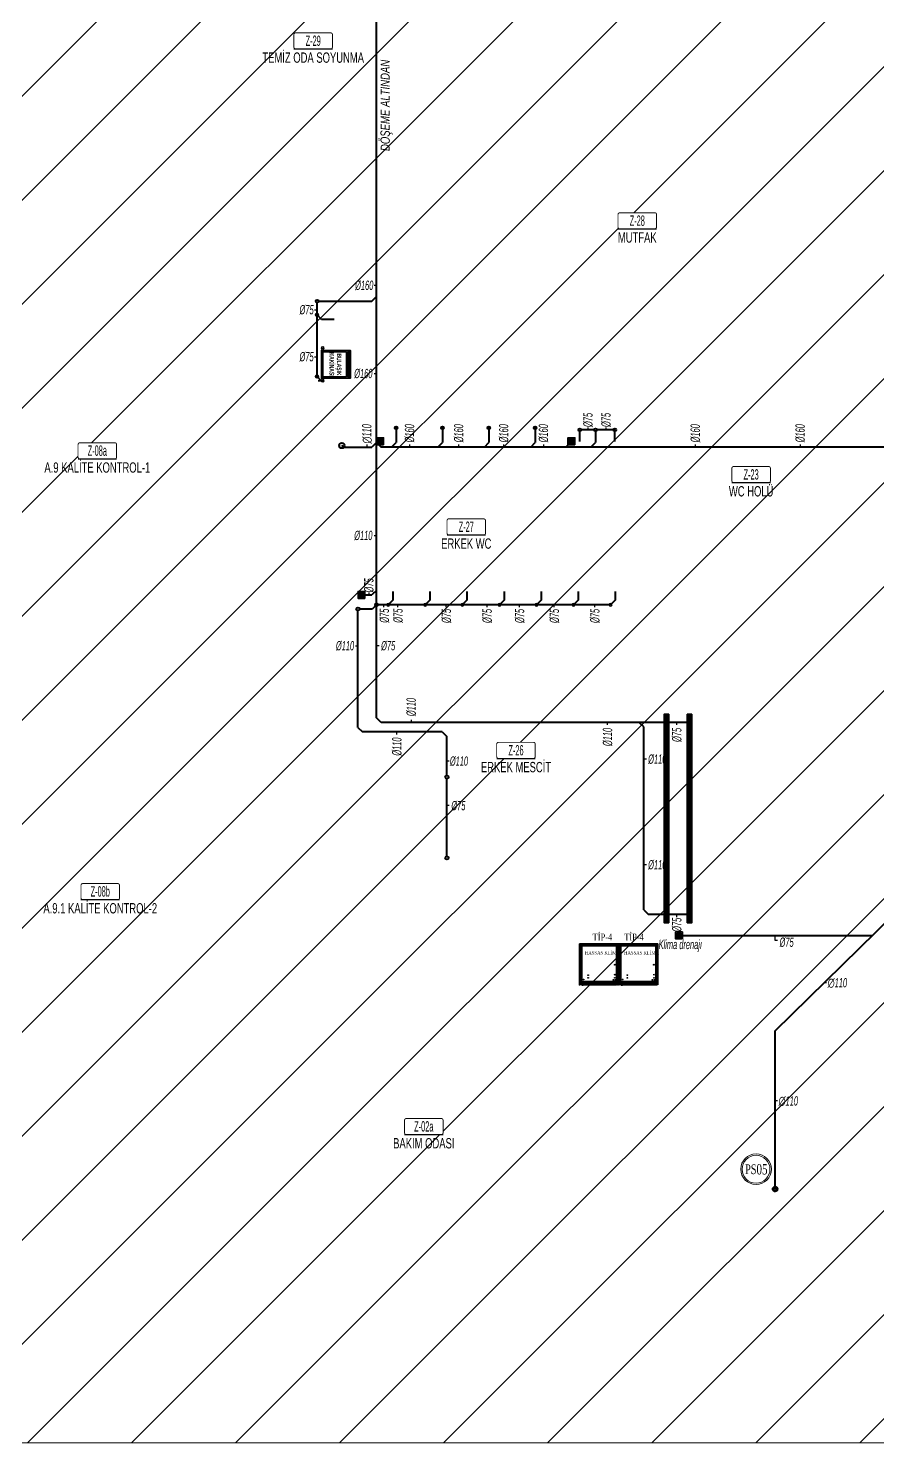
# Model space of a CAD drawing. Header units: centimetres. Extents: x 372964 to 529194, y 28783 to 59011.
# Drawn here: x 483143 to 484976, y 51640 to 54693 of the extents above; entities that cross this region are included whole.
import ezdxf
from ezdxf.enums import TextEntityAlignment as Align

# ---------------------------------------------------------------- set-up
doc = ezdxf.new("R2010")
doc.units = ezdxf.units.CM
doc.linetypes.add('CONTINOUS', pattern=[0])
doc.layers.get('0').update_dxf_attribs({"lineweight": 9})
for name, color, linetype in [('-M-MAHAL-DEBILER', 7, 'Continuous'), ('-M-MAHAL-ETIKET-NOT', 7, 'Continuous'), ('-M-MAHAL-ETIKET-NOTM', 7, 'Continuous'), ('-M-MAHAL-ETK-', 7, 'Continuous'), ('-M-MAHAL-HAVA-DEGISIM', 7, 'Continuous'), ('-M-MAHAL-NO', 7, 'Continuous'), ('-M-MAHAL-NOM', 7, 'Continuous'), ('0-KRCN--DELİK BORU', 4, 'CONTINOUS')]:
    doc.layers.add(name, color=color, linetype=linetype)
for name, color, linetype, lineweight in [('0-KRCN-HVL-SANTRAL', 11, 'Continuous', 30), ('0-KRCN-SHT-05CIHAZ', 171, 'Continuous', 40), ('0-KRCN-SHT-MAKİNABULAŞIKÇAMAŞIR', 171, 'Continuous', 35), ('0-KRCN-SHT-PİSSU-BORU', 220, 'PISSU_LINE50', 40), ('0-KRCN-SHT-SÜZGEÇBANYO', 171, 'Continuous', 35), ('0-KRCN-SHT-YAZI-KOLADI-PİSSU', 1, 'Continuous', 35), ('0-KRCN-SHT-YAZI-ÇAP-PİSSU', 41, 'Continuous', 30), ('0-MEKANİK İSTERLER', 6, 'Continuous', 25), ('0-MEKANİK NOTLAR', 4, 'Continuous', 25)]:
    doc.layers.add(name, color=color, linetype=linetype, lineweight=lineweight)
doc.styles.add('-M-ISSO-TEXT-TTF', font='ARIALN.TTF')
doc.styles.add('-M-MHLETK-NOT', font='romans.shx', dxfattribs={"width": 0.7})
doc.styles.add('-M-MHLETK-TEXT', font='ARIALN.TTF', dxfattribs={"width": 0.7})
doc.styles.add('CAP', font='ARIALNB.TTF')
doc.styles.add('MUF', font='isocpeur.ttf')
doc.styles.add('YAZI', font='times.ttf')
doc.styles.add('ÇAP-2', font='ARIALNBI.TTF')
doc.linetypes.add('PISSU_LINE50', pattern='A,50,-10,["C",MUF,S=10,R=0,X=1,Y=-5],0', length=60)

# ---------------------------------------------------------------- blocks, each defined once
blk = doc.blocks.new('M-MHLETK-YNG')
at = {"layer": '-M-MAHAL-ETIKET-NOTM', "color": 3, "style": '-M-ISSO-TEXT-TTF', "width": 0.8, "flags": 8}
blk.add_attdef('MAH-ADI2', text='', height=1.11, dxfattribs=at).set_placement((0, -2.55), align=Align.MIDDLE_CENTER)
at = {"layer": '-M-MAHAL-HAVA-DEGISIM', "style": '-M-MHLETK-NOT', "width": 0.5, "flags": 8}
blk.add_attdef('HAVADEG', text='', height=0.6, dxfattribs=at).set_placement((0, 3.61), align=Align.MIDDLE_CENTER)
blk.add_wipeout([(-2.08, 1.74), (2.08, 1.74), (2.08, 0), (-2.08, 0)]).dxf.layer = '-M-MAHAL-ETK-'
at = {"layer": '-M-MAHAL-ETK-', "color": 0}
for p, q in [((-2.08, 0), (2.08, 0)), ((-1.16, 0), (-1.16, 0))]:
    blk.add_line(p, q, dxfattribs=at)
blk.add_lwpolyline([(-1.88, 1.74, 0.1, 0.1, 0), (1.88, 1.74, 0.1, 0.1, -0.414214), (2.08, 1.54, 0.1, 0.1, 0), (2.08, 0.2, 0.1, 0.1, -0.414214), (1.88, 0, 0.1, 0.1, 0), (-1.88, 0, 0.1, 0.1, -0.414214), (-2.08, 0.2, 0.1, 0.1, 0), (-2.08, 1.54, 0.1, 0.1, -0.414214)], format="xyseb", close=True, dxfattribs=at)
at = {"layer": '-M-MAHAL-DEBILER', "color": 4, "style": '-M-MHLETK-NOT', "width": 0.5, "flags": 8}
blk.add_attdef('DEBIS', text='', height=0.4, dxfattribs=at).set_placement((-2.17, 2.15), align=Align.MIDDLE_CENTER)
at = {"layer": '-M-MAHAL-DEBILER', "color": 191, "style": '-M-MHLETK-NOT', "width": 0.5, "flags": 8}
blk.add_attdef('DEBIR', text='', height=0.4, dxfattribs=at).set_placement((-1.61, 2.15), align=Align.MIDDLE_CENTER)
at = {"layer": '-M-MAHAL-DEBILER', "color": 31, "style": '-M-MHLETK-NOT', "width": 0.5, "flags": 8}
blk.add_attdef('DEBIF', text='', height=0.4, dxfattribs=at).set_placement((1.59, 2.15), align=Align.MIDDLE_CENTER)
at = {"layer": '-M-MAHAL-DEBILER', "color": 1, "style": '-M-MHLETK-NOT', "width": 0.5, "flags": 8}
blk.add_attdef('DEBIE', text='', height=0.4, dxfattribs=at).set_placement((2.32, 2.15), align=Align.MIDDLE_CENTER)
at = {"layer": '-M-MAHAL-ETIKET-NOT', "color": 3}
for tag, height, style, width, flags, p in [('KIS', 0.04, '-M-MHLETK-NOT', 0.5, 9, (-2.59, 1.62)), ('ALAN', 0.04, '-M-MHLETK-NOT', 0.5, 9, (-2.58, 1.56)), ('RH', 0.04, '-M-MHLETK-NOT', 0.5, 9, (-2.39, 1.62)), ('YUKSEKLIK', 0.04, '-M-MHLETK-NOT', 0.5, 9, (-2.32, 1.56)), ('YAZ', 0.04, '-M-MHLETK-NOT', 0.5, 9, (-2.18, 1.62)), ('MAH-ADI', 1.11, '-M-ISSO-TEXT-TTF', 0.8, 8, (0, -0.93))]:
    blk.add_attdef(tag, text='', height=height, dxfattribs=dict(at, style=style, width=width, flags=flags)).set_placement(p, align=Align.MIDDLE_CENTER)
at = {"layer": '-M-MAHAL-ETIKET-NOT', "color": 3, "style": '-M-MHLETK-NOT', "width": 0.5, "flags": 9}
for tag, p, height in [('HL', (-2.62, 1.49), 0.0286), ('KLKTR', (-2.62, 1.42), 0.04), ('RDY-BOY1', (-2.61, 1.37), 0.0286), ('RDY-BOY2', (-2.61, 1.32), 0.0286), ('RDY-BOY3', (-2.61, 1.27), 0.0286), ('RDY-BOY4', (-2.61, 1.22), 0.0286), ('KON-BOY1', (-2.61, 1.14), 0.0286), ('KON-BOY2', (-2.61, 1.09), 0.0286), ('KON-BOY3', (-2.61, 1.04), 0.0286), ('FCU-TIP1', (-2.61, 0.96), 0.0286), ('FCU-TIP2', (-2.61, 0.91), 0.0286), ('FCU-TIP3', (-2.61, 0.86), 0.0286), ('VRV-TIP1', (-2.61, 0.76), 0.0286), ('VRV-TIP2', (-2.61, 0.71), 0.0286), ('HLA', (-2.52, 1.49), 0.0286), ('FCU-ADET1', (-2.52, 0.96), 0.0286), ('FCU-ADET2', (-2.52, 0.91), 0.0286), ('FCU-ADET3', (-2.52, 0.86), 0.0286), ('VRV-ADET1', (-2.52, 0.76), 0.0286), ('VRV-ADET2', (-2.52, 0.71), 0.0286), ('RDY-TIP1', (-2.5, 1.37), 0.0286), ('RDY-TIP2', (-2.5, 1.32), 0.0286), ('RDY-TIP3', (-2.5, 1.27), 0.0286), ('RDY-TIP4', (-2.5, 1.22), 0.0286), ('KON-TIP1', (-2.5, 1.14), 0.0286), ('KON-TIP2', (-2.5, 1.09), 0.0286), ('KON-TIP3', (-2.5, 1.04), 0.0286), ('FCU-KAP1', (-2.4, 0.96), 0.0286), ('FCU-KAP2', (-2.4, 0.91), 0.0286), ('FCU-KAP3', (-2.4, 0.86), 0.0286), ('VRV-KAP1', (-2.4, 0.76), 0.0286), ('VRV-KAP2', (-2.4, 0.71), 0.0286), ('RDY-ADET1', (-2.39, 1.37), 0.0286), ('RDY-ADET2', (-2.39, 1.32), 0.0286), ('RDY-ADET3', (-2.39, 1.27), 0.0286), ('RDY-ADET4', (-2.39, 1.22), 0.0286), ('KON-ADET1', (-2.39, 1.14), 0.0286), ('KON-ADET2', (-2.39, 1.09), 0.0286), ('KON-ADET3', (-2.39, 1.04), 0.0286), ('FCU-DUY1', (-2.27, 0.96), 0.0286), ('FCU-DUY2', (-2.27, 0.91), 0.0286), ('FCU-DUY3', (-2.27, 0.86), 0.0286), ('VRV-DUY1', (-2.27, 0.76), 0.0286), ('VRV-DUY2', (-2.27, 0.71), 0.0286), ('RDY-ISI1', (-2.27, 1.37), 0.0286), ('RDY-ISI2', (-2.27, 1.32), 0.0286), ('RDY-ISI3', (-2.27, 1.27), 0.0286), ('RDY-ISI4', (-2.27, 1.22), 0.0286), ('KON-ISI1', (-2.27, 1.14), 0.0286), ('KON-ISI2', (-2.27, 1.09), 0.0286), ('KON-ISI3', (-2.27, 1.04), 0.0286), ('SHG', (-2.23, 1.49), 0.0286), ('AHU', (-2.23, 1.44), 0.0286), ('FCU-SOG1', (-2.15, 0.96), 0.0286), ('FCU-SOG2', (-2.15, 0.91), 0.0286), ('FCU-SOG3', (-2.15, 0.86), 0.0286), ('VRV-SOG1', (-2.15, 0.76), 0.0286), ('VRV-SOG2', (-2.15, 0.71), 0.0286), ('LHG', (-2.13, 1.49), 0.0286), ('RDY-BNP1', (-2.1, 1.37), 0.0286), ('RDY-BNP2', (-2.1, 1.32), 0.0286), ('RDY-BNP3', (-2.1, 1.27), 0.0286), ('RDY-BNP4', (-2.1, 1.22), 0.0286), ('KON-BNP1', (-2.1, 1.14), 0.0286), ('KON-BNP2', (-2.1, 1.09), 0.0286), ('KON-BNP3', (-2.1, 1.04), 0.0286), ('HG', (-2.04, 1.49), 0.0286), ('FCU-ISI1', (-2.04, 0.96), 0.0286), ('FCU-ISI2', (-2.04, 0.91), 0.0286), ('FCU-ISI3', (-2.04, 0.86), 0.0286), ('VRV-ISI1', (-2.04, 0.76), 0.0286), ('VRV-ISI2', (-2.04, 0.71), 0.0286), ('HGA', (-1.96, 1.49), 0.0286), ('EF', (-1.96, 1.44), 0.0286), ('RDY-BNK1', (-1.96, 1.37), 0.0286), ('RDY-BNK2', (-1.96, 1.32), 0.0286), ('RDY-BNK3', (-1.96, 1.27), 0.0286), ('RDY-BNK4', (-1.96, 1.22), 0.0286), ('KON-BNK1', (-1.96, 1.14), 0.0286), ('KON-BNK2', (-1.96, 1.09), 0.0286), ('KON-BNK3', (-1.96, 1.04), 0.0286), ('FCU-DEBI1', (-1.95, 0.96), 0.0286), ('FCU-DEBI2', (-1.95, 0.91), 0.0286), ('FCU-DEBI3', (-1.95, 0.86), 0.0286), ('VRV-DEBI1', (-1.95, 0.76), 0.0286), ('VRV-DEBI2', (-1.95, 0.71), 0.0286), ('FCU-BNP1', (-1.83, 0.96), 0.0286), ('FCU-BNP2', (-1.83, 0.91), 0.0286), ('FCU-BNP3', (-1.83, 0.86), 0.0286), ('VRV-BNP1', (-1.83, 0.76), 0.0286), ('VRV-BNP2', (-1.83, 0.71), 0.0286), ('FCU-BNK1', (-1.61, 0.96), 0.0286), ('FCU-BNK2', (-1.61, 0.91), 0.0286), ('FCU-BNK3', (-1.61, 0.86), 0.0286), ('VRV-BNK1', (-1.61, 0.76), 0.0286), ('VRV-BNK2', (-1.61, 0.71), 0.0286)]:
    blk.add_attdef(tag, p, '', height=height, dxfattribs=at)
at = {"layer": '-M-MAHAL-HAVA-DEGISIM', "style": '-M-MHLETK-NOT', "width": 0.5, "flags": 8}
blk.add_attdef('HAVA', text='', height=0.6, dxfattribs=at).set_placement((0, 2.4), align=Align.MIDDLE_CENTER)
at = {"layer": '-M-MAHAL-NO', "color": 7, "style": '-M-MHLETK-TEXT', "width": 0.6, "flags": 8}
blk.add_attdef('MAH-NO', text='', height=1.11, dxfattribs=at).set_placement((0, 0.89), align=Align.MIDDLE_CENTER)
at = {"layer": '-M-MAHAL-NOM', "color": 7, "style": '-M-MHLETK-TEXT', "width": 0.6, "flags": 8}
blk.add_attdef('MAH-NOM', text='', height=1.11, dxfattribs=at).set_placement((0, 0.89), align=Align.MIDDLE_CENTER)
blk = doc.blocks.new('0-MEK-SHT-SÜZGEÇ BANYO-1')
at = {"layer": '0-KRCN-SHT-SÜZGEÇBANYO', "color": 120, "lineweight": 20}
for p, q in [((-5, -4.5), (5, -4.5)), ((-5, -6.5), (5, -6.5)), ((-5, -8.5), (5, -8.5)), ((-5, -10.5), (5, -10.5))]:
    blk.add_line(p, q, dxfattribs=at)
at = {"layer": '0-KRCN-SHT-SÜZGEÇBANYO'}
blk.add_lwpolyline([(-7.5, 0), (7.5, 0), (7.5, -15), (-7.5, -15)], close=True, dxfattribs=at)
at = {"layer": '0-KRCN-SHT-SÜZGEÇBANYO', "color": 120, "lineweight": 20}
blk.add_lwpolyline([(-5, -2.5), (5, -2.5), (5, -12.5), (-5, -12.5)], close=True, dxfattribs=at)
at = {"layer": '0-KRCN-SHT-SÜZGEÇBANYO'}
blk.add_circle((0, -7.5), 3.5, dxfattribs=at)
blk = doc.blocks.new('*U38')
at = {"layer": '0-KRCN-SHT-MAKİNABULAŞIKÇAMAŞIR', "color": 120}
for p, q in [((27, 50.6), (-27, 50.6)), ((35.3, -3.5), (35.3, -10.8))]:
    blk.add_line(p, q, dxfattribs=at)
blk.add_lwpolyline([(30, 55.3), (-30, 55.3), (-30, 58.8), (30, 58.8)], close=True, dxfattribs=at)
at = {"layer": '0-KRCN-SHT-MAKİNABULAŞIKÇAMAŞIR'}
blk.add_lwpolyline([(-30, 54.3), (30, 54.3), (30, -3.7), (-30, -3.7), (-30, 54.3)], close=True, dxfattribs=at)
at = {"layer": '0-KRCN-SHT-MAKİNABULAŞIKÇAMAŞIR', "color": 120}
blk.add_lwpolyline([(27, 50.6), (27, -0.7), (-27, -0.7), (-27, 50.6)], dxfattribs=at)
for centre in [(-35.3, -0.9), (35.3, -0.9)]:
    blk.add_circle(centre, 2.69, dxfattribs=at)
at = {"layer": '0-KRCN-SHT-MAKİNABULAŞIKÇAMAŞIR', "color": 120, "style": 'CAP', "width": 0.75}
for s, p in [('BULAŞIK', (0.4, 33.1)), ('MAKİNASI', (-0.1, 19.8))]:
    blk.add_text(s, height=10, dxfattribs=at).set_placement(p, align=Align.MIDDLE)
blk = doc.blocks.new('A$C354C280E')
at = {"layer": '0-KRCN-SHT-YAZI-KOLADI-PİSSU', "color": 6, "lineweight": 20}
for radius in [22, 20]:
    blk.add_circle((0, 0), radius, dxfattribs=at)
at = {"layer": '0-KRCN-SHT-YAZI-KOLADI-PİSSU', "color": 6, "style": 'YAZI', "width": 0.7}
blk.add_text('PS', height=14, rotation=360, dxfattribs=at).set_placement((0.6, 0), align=Align.MIDDLE_RIGHT)
blk.add_attdef('99', text='', height=14, rotation=360, dxfattribs=at).set_placement((0.6, 0), align=Align.MIDDLE_LEFT)
blk = doc.blocks.new('DİKİŞLİ ÇELİK BORU-DN50')
h = blk.add_hatch(color=256)
edge = h.paths.add_edge_path(flags=17)
edge.add_arc((0, 0), 26.5, 0, 360)
edge = h.paths.add_edge_path()
edge.add_arc((0, 0), 30.1, 0, 360)
at = {"color": 7}
for radius in [30.1, 26.5]:
    blk.add_circle((0, 0), radius, dxfattribs=at)
blk = doc.blocks.new('SUZGEC2')
at = {"layer": '0-KRCN-SHT-SÜZGEÇBANYO', "color": 120, "lineweight": 20}
for p, q in [((18759.4, -5191), (18749.4, -5191)), ((18759.4, -5193), (18749.4, -5193)), ((18759.4, -5195), (18749.4, -5195)), ((18759.4, -5197), (18749.4, -5197)), ((18759.4, -5199), (18749.4, -5199)), ((18759.4, -5201), (18749.4, -5201)), ((18759.4, -5203), (18749.4, -5203)), ((18759.4, -5205), (18749.4, -5205)), ((18759.4, -5207), (18749.4, -5207)), ((18759.4, -5209), (18749.4, -5209)), ((18759.4, -5211), (18749.4, -5211)), ((18759.4, -5213), (18749.4, -5213)), ((18759.4, -5215), (18749.4, -5215)), ((18759.4, -5217), (18749.4, -5217)), ((18759.4, -5219), (18749.4, -5219)), ((18759.4, -5221), (18749.4, -5221)), ((18759.4, -5223), (18749.4, -5223)), ((18759.4, -5225), (18749.4, -5225)), ((18759.4, -5227), (18749.4, -5227)), ((18759.4, -5229), (18749.4, -5229)), ((18759.4, -5231), (18749.4, -5231)), ((18759.4, -5233), (18749.4, -5233)), ((18759.4, -5235), (18749.4, -5235)), ((18759.4, -5237), (18749.4, -5237)), ((18759.4, -5239), (18749.4, -5239)), ((18759.4, -5241), (18749.4, -5241)), ((18759.4, -5243), (18749.4, -5243)), ((18759.4, -5245), (18749.4, -5245)), ((18759.4, -5247), (18749.4, -5247)), ((18759.4, -5249), (18749.4, -5249)), ((18759.4, -5251), (18749.4, -5251)), ((18759.4, -5253), (18749.4, -5253)), ((18759.4, -5255), (18749.4, -5255)), ((18759.4, -5257), (18749.4, -5257)), ((18759.4, -5259), (18749.4, -5259)), ((18759.4, -5261), (18749.4, -5261)), ((18759.4, -5263), (18749.4, -5263)), ((18759.4, -5265), (18749.4, -5265)), ((18759.4, -5267), (18749.4, -5267)), ((18759.4, -5269), (18749.4, -5269)), ((18759.4, -5271), (18749.4, -5271)), ((18759.4, -5273), (18749.4, -5273)), ((18759.4, -5275), (18749.4, -5275)), ((18759.4, -5277), (18749.4, -5277)), ((18759.4, -5279), (18749.4, -5279)), ((18759.4, -5281), (18749.4, -5281)), ((18759.4, -5283), (18749.4, -5283)), ((18759.4, -5285), (18749.4, -5285)), ((18759.4, -5287), (18749.4, -5287)), ((18759.4, -5289), (18749.4, -5289)), ((18759.4, -5291), (18749.4, -5291)), ((18759.4, -5293), (18749.4, -5293)), ((18759.4, -5295), (18749.4, -5295)), ((18759.4, -5297), (18749.4, -5297)), ((18759.4, -5299), (18749.4, -5299)), ((18759.4, -5301), (18749.4, -5301)), ((18759.4, -5303), (18749.4, -5303)), ((18759.4, -5305), (18749.4, -5305)), ((18759.4, -5307), (18749.4, -5307)), ((18759.4, -5309), (18749.4, -5309)), ((18759.4, -5311), (18749.4, -5311)), ((18759.4, -5313), (18749.4, -5313)), ((18759.4, -5315), (18749.4, -5315)), ((18759.4, -5317), (18749.4, -5317)), ((18759.4, -5319), (18749.4, -5319)), ((18759.4, -5321), (18749.4, -5321)), ((18759.4, -5323), (18749.4, -5323)), ((18759.4, -5325), (18749.4, -5325)), ((18759.4, -5327), (18749.4, -5327)), ((18759.4, -5329), (18749.4, -5329)), ((18759.4, -5331), (18749.4, -5331)), ((18759.4, -5333), (18749.4, -5333)), ((18759.4, -5335), (18749.4, -5335)), ((18759.4, -5337), (18749.4, -5337)), ((18759.4, -5339), (18749.4, -5339)), ((18759.4, -5341), (18749.4, -5341)), ((18759.4, -5343), (18749.4, -5343)), ((18759.4, -5345), (18749.4, -5345)), ((18759.4, -5347), (18749.4, -5347)), ((18759.4, -5349), (18749.4, -5349)), ((18759.4, -5351), (18749.4, -5351)), ((18759.4, -5353), (18749.4, -5353)), ((18759.4, -5355), (18749.4, -5355)), ((18759.4, -5357), (18749.4, -5357)), ((18759.4, -5359), (18749.4, -5359)), ((18759.4, -5361), (18749.4, -5361)), ((18759.4, -5363), (18749.4, -5363)), ((18759.4, -5365), (18749.4, -5365)), ((18759.4, -5367), (18749.4, -5367)), ((18759.4, -5369), (18749.4, -5369)), ((18759.4, -5371), (18749.4, -5371)), ((18759.4, -5373), (18749.4, -5373)), ((18759.4, -5375), (18749.4, -5375)), ((18759.4, -5377), (18749.4, -5377)), ((18759.4, -5379), (18749.4, -5379)), ((18759.4, -5381), (18749.4, -5381)), ((18759.4, -5383), (18749.4, -5383)), ((18759.4, -5385), (18749.4, -5385)), ((18759.4, -5387), (18749.4, -5387)), ((18759.4, -5389), (18749.4, -5389)), ((18759.4, -5391), (18749.4, -5391)), ((18759.4, -5393), (18749.4, -5393)), ((18759.4, -5395), (18749.4, -5395)), ((18759.4, -5397), (18749.4, -5397)), ((18759.4, -5399), (18749.4, -5399)), ((18759.4, -5401), (18749.4, -5401)), ((18759.4, -5403), (18749.4, -5403)), ((18759.4, -5405), (18749.4, -5405)), ((18759.4, -5407), (18749.4, -5407)), ((18759.4, -5409), (18749.4, -5409)), ((18759.4, -5411), (18749.4, -5411)), ((18759.4, -5413), (18749.4, -5413)), ((18759.4, -5415), (18749.4, -5415)), ((18759.4, -5417), (18749.4, -5417)), ((18759.4, -5419), (18749.4, -5419)), ((18759.4, -5421), (18749.4, -5421)), ((18759.4, -5423), (18749.4, -5423)), ((18759.4, -5425), (18749.4, -5425)), ((18759.4, -5427), (18749.4, -5427)), ((18759.4, -5429), (18749.4, -5429)), ((18759.4, -5431), (18749.4, -5431)), ((18759.4, -5433), (18749.4, -5433)), ((18759.4, -5435), (18749.4, -5435)), ((18759.4, -5437), (18749.4, -5437)), ((18759.4, -5439), (18749.4, -5439)), ((18759.4, -5441), (18749.4, -5441)), ((18759.4, -5443), (18749.4, -5443)), ((18759.4, -5445), (18749.4, -5445)), ((18759.4, -5447), (18749.4, -5447)), ((18759.4, -5449), (18749.4, -5449)), ((18759.4, -5451), (18749.4, -5451)), ((18759.4, -5453), (18749.4, -5453)), ((18759.4, -5455), (18749.4, -5455)), ((18759.4, -5457), (18749.4, -5457)), ((18759.4, -5459), (18749.4, -5459)), ((18759.4, -5461), (18749.4, -5461)), ((18759.4, -5463), (18749.4, -5463)), ((18759.4, -5465), (18749.4, -5465)), ((18759.4, -5467), (18749.4, -5467)), ((18759.4, -5469), (18749.4, -5469)), ((18759.4, -5471), (18749.4, -5471)), ((18759.4, -5473), (18749.4, -5473)), ((18759.4, -5475), (18749.4, -5475)), ((18759.4, -5477), (18749.4, -5477)), ((18759.4, -5479), (18749.4, -5479)), ((18759.4, -5481), (18749.4, -5481)), ((18759.4, -5483), (18749.4, -5483)), ((18759.4, -5485), (18749.4, -5485)), ((18759.4, -5487), (18749.4, -5487)), ((18759.4, -5489), (18749.4, -5489)), ((18759.4, -5491), (18749.4, -5491)), ((18759.4, -5493), (18749.4, -5493)), ((18759.4, -5495), (18749.4, -5495)), ((18759.4, -5497), (18749.4, -5497)), ((18759.4, -5499), (18749.4, -5499)), ((18759.4, -5501), (18749.4, -5501)), ((18759.4, -5503), (18749.4, -5503)), ((18759.4, -5505), (18749.4, -5505)), ((18759.4, -5507), (18749.4, -5507)), ((18759.4, -5509), (18749.4, -5509)), ((18759.4, -5511), (18749.4, -5511)), ((18759.4, -5513), (18749.4, -5513)), ((18759.4, -5515), (18749.4, -5515)), ((18759.4, -5517), (18749.4, -5517)), ((18759.4, -5519), (18749.4, -5519)), ((18759.4, -5521), (18749.4, -5521)), ((18759.4, -5523), (18749.4, -5523)), ((18759.4, -5525), (18749.4, -5525)), ((18759.4, -5527), (18749.4, -5527)), ((18759.4, -5529), (18749.4, -5529)), ((18759.4, -5531), (18749.4, -5531)), ((18759.4, -5533), (18749.4, -5533)), ((18759.4, -5535), (18749.4, -5535)), ((18759.4, -5537), (18749.4, -5537)), ((18759.4, -5539), (18749.4, -5539)), ((18759.4, -5541), (18749.4, -5541)), ((18759.4, -5543), (18749.4, -5543)), ((18759.4, -5545), (18749.4, -5545)), ((18759.4, -5547), (18749.4, -5547)), ((18759.4, -5549), (18749.4, -5549)), ((18759.4, -5551), (18749.4, -5551)), ((18759.4, -5553), (18749.4, -5553)), ((18759.4, -5555), (18749.4, -5555)), ((18759.4, -5557), (18749.4, -5557)), ((18759.4, -5559), (18749.4, -5559)), ((18759.4, -5561), (18749.4, -5561)), ((18759.4, -5563), (18749.4, -5563)), ((18759.4, -5565), (18749.4, -5565)), ((18759.4, -5567), (18749.4, -5567)), ((18759.4, -5569), (18749.4, -5569)), ((18759.4, -5571), (18749.4, -5571)), ((18759.4, -5573), (18749.4, -5573)), ((18759.4, -5575), (18749.4, -5575)), ((18759.4, -5577), (18749.4, -5577)), ((18759.4, -5579), (18749.4, -5579)), ((18759.4, -5581), (18749.4, -5581)), ((18759.4, -5583), (18749.4, -5583)), ((18759.4, -5585), (18749.4, -5585)), ((18759.4, -5587), (18749.4, -5587)), ((18759.4, -5589), (18749.4, -5589)), ((18759.4, -5591), (18749.4, -5591)), ((18759.4, -5593), (18749.4, -5593)), ((18759.4, -5595), (18749.4, -5595)), ((18759.4, -5597), (18749.4, -5597)), ((18759.4, -5599), (18749.4, -5599)), ((18759.4, -5601), (18749.4, -5601)), ((18759.4, -5603), (18749.4, -5603)), ((18759.4, -5605), (18749.4, -5605)), ((18759.4, -5607), (18749.4, -5607)), ((18759.4, -5609), (18749.4, -5609)), ((18759.4, -5611), (18749.4, -5611)), ((18759.4, -5613), (18749.4, -5613)), ((18759.4, -5615), (18749.4, -5615)), ((18759.4, -5617), (18749.4, -5617)), ((18759.4, -5619), (18749.4, -5619)), ((18759.4, -5621), (18749.4, -5621)), ((18759.4, -5623), (18749.4, -5623)), ((18759.4, -5625), (18749.4, -5625)), ((18759.4, -5627), (18749.4, -5627)), ((18759.4, -5629), (18749.4, -5629)), ((18759.4, -5631), (18749.4, -5631)), ((18759.4, -5633), (18749.4, -5633)), ((18759.4, -5635), (18749.4, -5635)), ((18759.4, -5637), (18749.4, -5637))]:
    blk.add_line(p, q, dxfattribs=at)
at = {"layer": '0-KRCN-SHT-SÜZGEÇBANYO'}
blk.add_lwpolyline([(18759.4, -5188.5), (18749.4, -5188.5), (18749.4, -5638.5), (18759.4, -5638.5)], close=True, dxfattribs=at)
at = {"layer": '0-KRCN-SHT-SÜZGEÇBANYO', "color": 120, "lineweight": 20}
for centre in [(18754.4, -5206), (18754.4, -5621)]:
    blk.add_circle(centre, 3.5, dxfattribs=at)
blk = doc.blocks.new('SE2')
at = {"layer": '0-KRCN-HVL-SANTRAL', "color": 7, "linetype": 'Continuous'}
for p, q in [((270.7, 172.9), (270.7, 258.3)), ((270.7, 258.3), (270.9, 258.3)), ((273, 258.5), (270.9, 258.5)), ((270.9, 258.5), (270.9, 258.4)), ((273, 258.4), (270.9, 258.4)), ((270.9, 258.3), (270.9, 258.3)), ((270.9, 258.3), (273, 258.3)), ((270.9, 172.9), (270.9, 258.3)), ((273, 258.3), (273, 254.7)), ((273, 254.7), (273, 254.7)), ((273, 254.7), (273, 254.7)), ((273, 254.7), (273.2, 254.7)), ((273, 176.2), (273, 254.7)), ((273.1, 254.8), (273.1, 258.3)), ((273.1, 254.8), (273.2, 254.8)), ((273.2, 258.3), (273.3, 258.3)), ((273.2, 254.8), (273.2, 258.3)), ((273.2, 256.8), (273.3, 256.8)), ((273.9, 256.3), (273.2, 256.3)), ((352.7, 255.9), (273.2, 255.9)), ((273.2, 254.7), (273.2, 254.8)), ((273.2, 254.7), (273.2, 176.2)), ((275.8, 253.3), (273.2, 253.3)), ((273.3, 256.8), (273.3, 258.3)), ((352.6, 258.3), (273.3, 258.3)), ((273.3, 258.3), (273.3, 256.8)), ((352.6, 256.8), (273.3, 256.8)), ((273.4, 258.5), (352.5, 258.5)), ((273.4, 256.6), (273.4, 256.6)), ((352.5, 256.6), (273.4, 256.6)), ((275.9, 253.3), (273.6, 253.3)), ((273.6, 253.3), (273.6, 177.3)), ((273.9, 256.5), (273.9, 256.6)), ((351.9, 256.5), (273.9, 256.5)), ((273.9, 256.2), (273.9, 256.5)), ((351.9, 256.2), (273.9, 256.2)), ((274.2, 256.6), (274.2, 256.5)), ((274.2, 256.5), (351.6, 256.5)), ((276.1, 254), (275.8, 254)), ((275.8, 254), (275.8, 253.3)), ((275.9, 177.3), (275.9, 253.3)), ((276.1, 253.7), (276.1, 254)), ((276.1, 253.7), (349.7, 253.7)), ((276.1, 253.3), (276.1, 253.7)), ((349.7, 253.3), (276.1, 253.3)), ((349.7, 254), (350, 254)), ((349.7, 253.7), (349.7, 254)), ((349.7, 253.3), (349.7, 253.7)), ((352.3, 253.3), (349.9, 253.3)), ((349.9, 253.3), (349.9, 177.3)), ((350, 254), (350, 253.3)), ((352.7, 253.3), (350, 253.3)), ((351.6, 256.5), (351.6, 256.6)), ((351.9, 256.6), (351.9, 256.5)), ((351.9, 256.2), (351.9, 256.5)), ((352.7, 256.3), (351.9, 256.3)), ((352.3, 177.3), (352.3, 253.3)), ((352.5, 256.6), (352.5, 256.6)), ((352.7, 258.3), (352.6, 258.3)), ((352.6, 258.3), (352.6, 256.8)), ((352.6, 256.8), (352.6, 258.3)), ((352.7, 256.8), (352.6, 256.8)), ((352.7, 254.8), (352.7, 258.3)), ((352.7, 254.7), (352.7, 254.8)), ((352.8, 254.8), (352.7, 254.8)), ((352.9, 254.7), (352.7, 254.7)), ((352.7, 254.7), (352.7, 176.2)), ((354.9, 258.3), (352.8, 258.3)), ((352.8, 258.3), (352.8, 254.7)), ((352.8, 254.8), (352.8, 258.3)), ((352.9, 254.7), (352.8, 254.7)), ((352.9, 258.5), (354.9, 258.5)), ((352.9, 258.4), (354.9, 258.4)), ((352.9, 254.7), (352.9, 254.7)), ((352.9, 176.2), (352.9, 254.7)), ((354.9, 258.5), (354.9, 258.4)), ((354.9, 172.9), (354.9, 258.3)), ((354.9, 258.3), (354.9, 258.3)), ((355.1, 258.3), (354.9, 258.3)), ((355.1, 172.9), (355.1, 258.3)), ((270.7, 172.9), (270.9, 172.9)), ((270.9, 172.8), (270.9, 172.9)), ((270.9, 172.8), (272.7, 172.8)), ((270.9, 172.7), (270.9, 172.8)), ((272.8, 172.8), (270.9, 172.8)), ((270.9, 172.7), (272.7, 172.7)), ((272.8, 174.5), (272.8, 172.8)), ((273.2, 174.5), (272.8, 174.5)), ((272.8, 174.4), (273.8, 174.3)), ((273, 174.3), (272.8, 174.3)), ((273.7, 174.3), (272.8, 174.3)), ((272.8, 172.9), (272.8, 174.1)), ((272.9, 172.9), (272.9, 174.1)), ((273, 176.2), (273.2, 176.2)), ((273, 176.2), (273, 176.2)), ((273.2, 176.2), (273, 176.2)), ((273, 174.3), (273.6, 174.3)), ((273, 174.2), (273.6, 174.2)), ((273.2, 177.3), (275.8, 177.3)), ((273.2, 176.2), (273.2, 176.2)), ((273.2, 176.2), (273.2, 174.5)), ((273.2, 174.8), (274, 174.7)), ((273.2, 173.5), (273.2, 171.9)), ((273.3, 173.5), (273.3, 171.9)), ((273.3, 171.8), (275.3, 169.5)), ((274, 173.7), (273.4, 173.7)), ((274, 173.6), (273.4, 173.6)), ((274.2, 173.5), (273.4, 173.5)), ((273.4, 173.5), (273.4, 171.9)), ((273.4, 171.9), (275.4, 169.6)), ((273.4, 171.9), (275.4, 169.7)), ((273.5, 173.8), (273.5, 173.7)), ((352.3, 173.8), (273.5, 173.8)), ((273.6, 177.3), (275.9, 177.3)), ((273.7, 174.3), (273.6, 174.3)), ((273.6, 174.3), (273.6, 174.2)), ((273.8, 173.5), (274, 173.5)), ((274, 174.7), (273.9, 174.4)), ((274, 174.7), (274.2, 174.7)), ((274, 173.6), (274, 173.7)), ((274, 173.7), (274.2, 173.7)), ((274, 173.5), (274, 173.6)), ((274.1, 173.5), (274.1, 173.6)), ((274.2, 173.6), (274.1, 173.6)), ((274.2, 174.7), (352.7, 174.7)), ((274.2, 174.7), (275, 174.7)), ((274.2, 174.7), (274.2, 174.5)), ((351.7, 174.5), (274.2, 174.5)), ((274.2, 174.5), (274.2, 174.5)), ((274.2, 173.7), (351.7, 173.7)), ((274.2, 173.7), (274.2, 173.5)), ((274.2, 173.5), (274.2, 173.5)), ((274.2, 173.5), (274.2, 173.5)), ((274.2, 173.5), (274.2, 173.5)), ((351.7, 173.5), (274.2, 173.5)), ((275, 174.5), (275, 174.7)), ((275.4, 174.5), (275.5, 174.5)), ((275.4, 169.7), (275.5, 169.7)), ((275.5, 169.7), (275.5, 169.7)), ((275.5, 169.7), (350.4, 169.7)), ((275.5, 169.7), (275.5, 169.5)), ((275.5, 169.6), (275.5, 169.6)), ((275.5, 169.6), (275.5, 169.5)), ((275.5, 169.5), (275.5, 169.5)), ((350.4, 169.5), (275.5, 169.5)), ((275.8, 176.6), (275.8, 177.3)), ((276.1, 176.6), (275.8, 176.6)), ((275.8, 169.5), (275.8, 169.3)), ((278.6, 169.3), (275.8, 169.3)), ((275.8, 169.3), (278.6, 169.3)), ((275.8, 169.3), (276.1, 169)), ((276.1, 177.3), (349.7, 177.3)), ((276.1, 177.3), (276.1, 176.9)), ((276.1, 176.9), (276.1, 176.6)), ((349.7, 176.9), (276.1, 176.9)), ((278.3, 169), (276.1, 169)), ((276.2, 169), (278.3, 169)), ((278.3, 169), (278.6, 169.3)), ((278.6, 169.3), (278.6, 169.5)), ((315.3, 169.5), (315.3, 169)), ((315.9, 169), (315.3, 169)), ((315.9, 169), (315.9, 169.5)), ((333.4, 169), (315.9, 169)), ((333.4, 169.5), (333.4, 169)), ((334, 169), (333.4, 169)), ((334, 169), (334, 169.5)), ((349.7, 177.3), (349.7, 176.9)), ((349.7, 176.9), (349.7, 176.6)), ((349.7, 176.6), (350, 176.6)), ((349.9, 177.3), (352.3, 177.3)), ((350, 177.3), (352.7, 177.3)), ((350, 176.6), (350, 177.3)), ((350.4, 169.7), (350.4, 169.5)), ((350.4, 169.7), (350.4, 169.7)), ((350.4, 169.7), (350.5, 169.7)), ((350.4, 169.6), (350.4, 169.5)), ((350.4, 169.6), (350.4, 169.6)), ((350.4, 169.5), (350.4, 169.5)), ((350.5, 169.6), (352.5, 171.9)), ((350.5, 169.7), (352.5, 171.9)), ((350.5, 169.5), (352.6, 171.8)), ((351, 170.2), (351, 170.3)), ((351.7, 169.6), (351.1, 170.2)), ((351.2, 170.3), (351.4, 170.1)), ((352.4, 169.6), (351.4, 170.5)), ((351.4, 170.1), (351.6, 170.3)), ((351.7, 173.5), (351.7, 173.7)), ((351.7, 173.7), (351.8, 173.7)), ((351.7, 173.5), (351.7, 173.6)), ((351.7, 173.6), (351.7, 173.6)), ((352.5, 173.5), (351.7, 173.5)), ((351.7, 173.5), (351.7, 173.5)), ((351.7, 173.5), (351.7, 173.5)), ((351.7, 173.5), (351.7, 173.5)), ((352, 169.9), (351.7, 169.6)), ((351.7, 169.6), (352, 169.9)), ((351.7, 169.6), (351.7, 169.6)), ((352.4, 173.7), (351.8, 173.7)), ((351.8, 173.6), (351.8, 173.7)), ((352.4, 173.6), (351.8, 173.6)), ((351.8, 173.5), (351.8, 173.6)), ((351.8, 173.5), (352, 173.5)), ((352, 171.3), (351.9, 171.3)), ((352, 171.3), (352, 171.3)), ((352.1, 174.3), (352.2, 174.3)), ((352.2, 174.3), (352.2, 174.2)), ((352.2, 174.3), (352.8, 174.3)), ((352.2, 174.2), (352.8, 174.2)), ((352.3, 173.8), (352.3, 173.7)), ((352.4, 171.6), (352.6, 171.4)), ((352.5, 171.9), (352.5, 173.5)), ((352.5, 171.9), (352.5, 173.5)), ((352.6, 171.9), (352.6, 173.5)), ((352.6, 171.4), (353.5, 172.5)), ((352.7, 176.2), (352.7, 176.2)), ((352.9, 176.2), (352.7, 176.2)), ((352.7, 176.2), (352.7, 174.5)), ((352.7, 176.2), (352.9, 176.2)), ((352.7, 174.5), (352.7, 174.3)), ((352.7, 174.5), (353.1, 174.5)), ((352.9, 176.2), (352.9, 176.2)), ((352.9, 172.9), (352.9, 174.1)), ((353.4, 170.2), (352.9, 169.6)), ((353, 172.9), (353, 174.1)), ((353, 172.7), (353.1, 172.7)), ((353, 172), (353, 172.7)), ((353.1, 174.5), (353.1, 172.8)), ((353.1, 172.8), (354.9, 172.8)), ((354.9, 172.8), (353.1, 172.8)), ((354.9, 172.7), (353.1, 172.7)), ((353.1, 172.7), (353.1, 172.1)), ((353.4, 170.7), (353.6, 170.9)), ((354, 172.5), (354.6, 172)), ((354.6, 171.5), (354.1, 170.9)), ((354.2, 170.9), (354.1, 170.9)), ((354.2, 171), (354.2, 170.9)), ((354.5, 172.7), (354.5, 172)), ((354.5, 172.7), (354.5, 172)), ((354.5, 172.1), (354.5, 172.7)), ((354.5, 171.4), (354.5, 171.3)), ((354.5, 171.4), (354.5, 171.3)), ((354.5, 171.3), (354.5, 171.3)), ((354.5, 171.3), (354.5, 171.3)), ((354.5, 171.3), (354.5, 171.3)), ((354.9, 172.8), (354.9, 172.9)), ((355.1, 172.9), (354.9, 172.9)), ((354.9, 172.7), (354.9, 172.8))]:
    blk.add_line(p, q, dxfattribs=at)
blk.add_lwpolyline([(270.7, 258.5), (355.1, 258.5), (355.1, 169.5), (270.7, 169.5)], close=True, dxfattribs=at)
for centre, radius in [((274, 251.9), 0.35), ((351.8, 251.9), 0.35), ((274, 227.5), 0.35), ((346.6, 213.3), 0.9), ((351.8, 227.5), 0.35), ((274, 203.1), 0.35), ((289.2, 190.8), 0.9), ((289.2, 184.8), 0.9), ((346.8, 191.8), 0.9), ((346.8, 185), 0.9), ((351.8, 203.1), 0.35), ((274, 178.7), 0.35), ((279.2, 181.3), 0.9), ((343.6, 180.4), 0.9), ((348.3, 180.4), 0.9), ((351.8, 178.7), 0.35)]:
    blk.add_circle(centre, radius, dxfattribs=at)
for centre, radius, start, end in [((270.9, 258.3), 0.2, 90, 180), ((270.9, 258.3), 0.1, 90, 180), ((273, 258.3), 0.2, 0, 90), ((273, 258.3), 0.1, 0, 90), ((273.4, 258.3), 0.2, 90, 180), ((273.4, 256.8), 0.2, 180, 270), ((273.4, 258.3), 0.1, 157.5, 180), ((352.5, 258.3), 0.2, 0, 90), ((352.5, 256.8), 0.2, 270, 0), ((352.5, 258.3), 0.1, 0, 32.8923), ((352.9, 258.3), 0.2, 90, 180), ((352.9, 258.3), 0.1, 90, 180), ((354.9, 258.3), 0.2, 0, 90), ((354.9, 258.3), 0.1, 0, 90), ((270.9, 172.9), 0.2, 180, 270), ((270.9, 172.9), 0.1, 180, 270), ((272.7, 172.9), 0.2, 270, 0), ((272.7, 172.9), 0.1, 270, 0), ((273, 174.1), 0.2, 90, 180), ((273, 174.1), 0.1, 90, 180), ((273.4, 173.5), 0.2, 90, 180), ((273.4, 171.9), 0.2, 180, 222), ((273.4, 173.5), 0.1, 90, 180), ((273.4, 171.9), 0.1, 180, 222), ((274.2, 173.8), 0.65, 90, 180), ((273.8, 173.3), 0.2, 90, 112.3795), ((274, 173.6), 0.1, 0, 90), ((275, 174), 0.7, 50.2113, 90), ((275.5, 169.7), 0.2, 222, 270), ((275.5, 169.7), 0.1, 222, 270), ((275, 174), 0.7, 45.9033, 50.2113), ((275.9, 169.3), 0.05, 180, 225), ((276.2, 169), 0.05, 225, 270), ((278.3, 169), 0.05, 270, 315), ((278.6, 169.3), 0.05, 315, 0), ((350.4, 169.7), 0.1, 270, 318), ((350.4, 169.7), 0.2, 270, 318), ((351.7, 173.8), 0.65, 0, 90), ((351.8, 173.6), 0.1, 90, 180), ((352, 173.3), 0.2, 67.6205, 90), ((352.4, 173.5), 0.2, 0, 90), ((352.4, 173.5), 0.1, 0, 90), ((352.7, 169.9), 0.381, 228, 318), ((352.4, 171.9), 0.1, 318, 0), ((352.4, 171.9), 0.2, 318, 0), ((352.8, 174.1), 0.2, 0, 90), ((352.8, 174.1), 0.1, 0, 90), ((353.1, 172.9), 0.2, 180, 270), ((353.1, 172.9), 0.1, 180, 270), ((353.2, 170.4), 0.381, 318, 48), ((353.8, 172.2), 0.381, 48, 138), ((353.8, 171.2), 0.381, 228, 318), ((354.2, 171.3), 0.38, 270, 0), ((354.2, 171.3), 0.3, 275.5701, 0), ((354.2, 171.3), 0.38, 270, 0), ((354.3, 171.7), 0.381, 318, 48), ((354.9, 172.9), 0.1, 270, 0), ((354.9, 172.9), 0.2, 270, 0)]:
    blk.add_arc(centre, radius, start, end, dxfattribs=at)
for centre, major_axis, start_param, end_param in [((273.4, 256.8), (0, 0.2), 1.570796, 3.141593), ((352.5, 256.8), (0, -0.2), 0, 1.570796)]:
    blk.add_ellipse(centre, major_axis=major_axis, ratio=0.5, start_param=start_param, end_param=end_param, dxfattribs=at)
for points in [[(273.4, 258.5), (273.4, 258.5), (273.4, 258.5), (273.3, 258.4), (273.3, 258.4), (273.3, 258.4), (273.3, 258.4), (273.3, 258.3), (273.3, 258.3), (273.3, 258.3)], [(352.6, 258.3), (352.6, 258.3), (352.6, 258.3), (352.5, 258.4), (352.5, 258.4), (352.5, 258.4), (352.5, 258.4), (352.5, 258.5), (352.5, 258.5), (352.5, 258.5)]]:
    blk.add_open_spline(points, degree=3, knots=[0, 0, 0, 0, 0.25, 0.25, 0.5, 0.5, 0.75, 0.75, 1, 1, 1, 1], dxfattribs=at)
blk.add_point((270.7, 169.5), dxfattribs=at)

msp = doc.modelspace()

# ---------------------------------------------------------------- hatches: boundary and pattern name
h = msp.add_hatch()
h.set_pattern_fill('ANSI31', color=8, scale=50, style=0)
h.paths.add_polyline_path([(475400, 51640), (498580, 51640), (498580, 57840), (475400, 57840)])
at = {"layer": '0-KRCN-SHT-PİSSU-BORU'}
h = msp.add_hatch(dxfattribs=at)
h.set_pattern_fill('ANSI37', color=256, scale=0.2, angle=180)
h.set_pattern_definition([(45, (481377.28913, 60592.6992), (-0.449012806, 0.449012806), []), (135, (481377.28913, 60592.6992), (-0.449012806, -0.449012806), [])])
h.paths.add_polyline_path([(484757.534, 52187.563, 1), (484751.534, 52187.563, 1)])
h.paths.add_polyline_path([(484759.534, 52187.563, 1), (484749.534, 52187.563, 1)])

# ---------------------------------------------------------------- linework, layer by layer
at = {"color": 8}
msp.add_lwpolyline([(498580, 51640), (475400, 51640), (475400, 57840), (498580, 57840)], close=True, dxfattribs=at)
at = {"layer": '0-KRCN-SHT-PİSSU-BORU'}
for p, q in [((483894.839, 53451.63), (483894.839, 56578.929)), ((483884.839, 54104.464), (483894.839, 54114.464)), ((483766.203, 53941.517), (483766.203, 54101.513)), ((483769.746, 54104.464), (483884.839, 54104.464)), ((483776.203, 54065.063), (483766.203, 54075.063)), ((483803.116, 54065.063), (483776.203, 54065.063)), ((483775.067, 53932.653, 0), (483766.203, 53941.517, 0)), ((483778.634, 53932.653, 0), (483775.067, 53932.653, 0)), ((483894.839, 53809.217), (483902.246, 53801.81)), ((483937.242, 53830.903), (483937.242, 53799.322)), ((484037.242, 53830.902), (484037.242, 53799.321)), ((484137.242, 53830.906), (484137.242, 53799.326)), ((484237.242, 53830.9), (484237.242, 53799.319)), ((484333.612, 53801.045), (484333.612, 53823.496)), ((484363.943, 53826.511), (484336.627, 53826.511)), ((484366.958, 53823.511), (484366.958, 53799.319)), ((484408.746, 53826.511), (484369.973, 53826.511)), ((484408.746, 53801.051), (484408.746, 53823.496)), ((483822.999, 53789.319), (483819.746, 53792.572)), ((483822.999, 53789.319), (483884.839, 53789.319)), ((483894.839, 53799.319), (483884.839, 53789.319)), ((483894.839, 53799.319), (483904.839, 53789.319)), ((485153.246, 53789.319), (483904.839, 53789.319)), ((483927.242, 53789.322), (483937.242, 53799.322)), ((484027.242, 53789.321), (484037.242, 53799.321)), ((484127.242, 53789.326), (484137.242, 53799.326)), ((484227.242, 53789.319), (484237.242, 53799.319)), ((484302.755, 53789.319), (484312.771, 53799.335)), ((484356.958, 53789.319), (484366.958, 53799.319)), ((483862.246, 53470.063), (483884.839, 53470.063)), ((483894.839, 53480.063), (483884.839, 53470.063)), ((483929.746, 53477.748), (483929.746, 53459.02)), ((484009.746, 53477.748), (484009.746, 53459.02)), ((484089.746, 53477.748), (484089.746, 53459.02)), ((484169.746, 53477.748), (484169.746, 53459.02)), ((484249.746, 53477.748), (484249.746, 53459.02)), ((484329.746, 53477.748), (484329.746, 53459.02)), ((484409.746, 53477.748), (484409.746, 53459.02)), ((483854.386, 53184.324), (483854.386, 53436.344)), ((483857.886, 53439.844), (483885.663, 53439.844)), ((483894.839, 53449.02), (483885.663, 53439.844)), ((483894.839, 53205.063), (483894.839, 53446.331)), ((484399.746, 53449.02), (483897.839, 53449.02)), ((483929.746, 53459.02), (483919.746, 53449.02)), ((484009.746, 53459.02), (483999.746, 53449.02)), ((484089.746, 53459.02), (484079.746, 53449.02)), ((484169.746, 53459.02), (484159.746, 53449.02)), ((484249.746, 53459.02), (484239.746, 53449.02)), ((484329.746, 53459.02), (484319.746, 53449.02)), ((484409.746, 53459.02), (484399.746, 53449.02)), ((483904.839, 53195.063), (483894.839, 53205.063)), ((484516.746, 53195.063), (483904.839, 53195.063)), ((484471.608, 53185.063), (484461.608, 53195.063)), ((484570.246, 53195.063), (484523.746, 53195.063)), ((483854.386, 53184.324), (483864.386, 53174.324)), ((484036.445, 53174.324), (483864.386, 53174.324)), ((484036.445, 53174.324), (484046.445, 53164.324)), ((484046.445, 53080.42), (484046.445, 53164.324)), ((484471.608, 52790.063), (484471.608, 53185.063)), ((484046.445, 52905.982), (484046.445, 53073.42)), ((484471.608, 52790.063), (484481.608, 52780.063)), ((484516.746, 52780.063), (484481.608, 52780.063)), ((484570.246, 52780.063), (484523.746, 52780.063)), ((484550.746, 52735.063), (484964.287, 52735.063)), ((484754.534, 52192.563), (484754.534, 52529.021))]:
    msp.add_line(p, q, dxfattribs=at)
for centre, radius in [((483766.746, 54104.464), 3), ((483766.203, 54075.063), 3), ((483766.203, 53941.517), 3), ((483937.242, 53830.903), 3), ((484037.242, 53830.902), 3), ((484137.242, 53830.906), 3), ((484237.242, 53830.9), 3), ((484333.612, 53826.511), 3), ((484366.958, 53826.511), 3), ((484366.958, 53826.511), 3), ((484408.746, 53826.511), 3), ((483819.746, 53792.572), 5.8), ((483854.386, 53439.844), 3.5), ((483894.839, 53449.02), 3), ((484046.445, 53076.92), 3.5), ((484046.445, 52902.482), 3.5), ((484754.534, 52187.563), 5), ((484754.534, 52187.563), 3)]:
    msp.add_circle(centre, radius, dxfattribs=at)
at = {"layer": '0-KRCN-SHT-YAZI-ÇAP-PİSSU', "linetype": 'Continuous'}
for p, q in [((483889.654, 54138.696), (483894.839, 54138.696)), ((483760.857, 54085.756), (483766.203, 54085.756)), ((483760.857, 53984.313), (483766.203, 53984.313)), ((483889.493, 53947.944), (483894.839, 53947.944)), ((484350.628, 53831.857), (484350.628, 53826.511)), ((484389.522, 53831.857), (484389.522, 53826.511)), ((483873.526, 53794.665), (483873.526, 53789.319)), ((483965.73, 53794.665), (483965.73, 53789.319)), ((484071.71, 53794.665), (484071.71, 53789.319)), ((484168.856, 53794.665), (484168.856, 53789.319)), ((484254.644, 53794.665), (484254.644, 53789.319)), ((484582.203, 53794.665), (484582.203, 53789.319)), ((484808.508, 53794.665), (484808.508, 53789.319)), ((483889.493, 53598.403), (483894.839, 53598.403)), ((483877.908, 53475.409), (483877.908, 53470.063)), ((483910.473, 53443.674), (483910.473, 53449.02)), ((483940.77, 53443.674), (483940.77, 53449.02)), ((484045.224, 53443.674), (484045.224, 53449.02)), ((484133.198, 53443.674), (484133.198, 53449.02)), ((484203.28, 53443.674), (484203.28, 53449.02)), ((484278.26, 53443.674), (484278.26, 53449.02)), ((484365.596, 53443.674), (484365.596, 53449.02)), ((483849.201, 53360.507), (483854.386, 53360.507)), ((483900.023, 53360.507), (483894.839, 53360.507)), ((483969.509, 53200.409), (483969.509, 53195.063)), ((484393.229, 53189.716), (484393.229, 53195.063)), ((484542.669, 53189.716), (484542.669, 53195.063)), ((483938.622, 53168.978), (483938.622, 53174.324)), ((484051.629, 53111.533), (484046.445, 53111.533)), ((484476.793, 53115.746), (484471.608, 53115.746)), ((484051.629, 53015.344), (484046.445, 53015.344)), ((484476.793, 52887.777), (484471.608, 52887.777)), ((484542.669, 52774.716), (484542.669, 52780.063)), ((484754.503, 52723.808), (484754.503, 52735.063)), ((484759.85, 52723.808), (484754.503, 52723.808)), ((484865.789, 52633.056), (484860.442, 52633.056)), ((484759.88, 52377.953), (484754.534, 52377.953))]:
    msp.add_line(p, q, dxfattribs=at)

# ---------------------------------------------------------------- block references
for p in [(465765.811, 58401.094), (465815.811, 58401.094)]:
    msp.add_blockref('SUZGEC2', p)
at = {"layer": '0-KRCN--DELİK BORU'}
for p, xscale, yscale, zscale, rotation in [((483766.203, 54075.063), -0.1000000000058208, 0.1000000000058208, 0.1000000000058208, 89.99999999999993), ((483766.203, 54075.063), -0.1000000000058208, 0.1000000000058208, 0.1000000000058208, 89.99999999999993), ((483766.203, 53941.517), -0.1000000000058208, 0.1000000000058208, 0.1000000000058208, 89.99999999999993), ((483766.203, 53941.517), -0.1000000000058208, 0.1000000000058208, 0.1000000000058208, 89.99999999999993), ((483937.242, 53830.903), -0.1000000000058208, 0.1000000000058208, 0.1000000000058208, 89.99999999999993), ((483937.242, 53830.903), -0.1000000000058208, 0.1000000000058208, 0.1000000000058208, 89.99999999999993), ((484037.242, 53830.902), -0.1000000000058208, 0.1000000000058208, 0.1000000000058208, 89.99999999999993), ((484037.242, 53830.902), -0.1000000000058208, 0.1000000000058208, 0.1000000000058208, 89.99999999999993), ((484137.242, 53830.906), -0.1000000000058208, 0.1000000000058208, 0.1000000000058208, 89.99999999999993), ((484137.242, 53830.906), -0.1000000000058208, 0.1000000000058208, 0.1000000000058208, 89.99999999999993), ((484237.242, 53830.9), -0.1000000000058208, 0.1000000000058208, 0.1000000000058208, 89.99999999999993), ((484237.242, 53830.9), -0.1000000000058208, 0.1000000000058208, 0.1000000000058208, 89.99999999999993), ((484333.612, 53826.511), -0.1000000000058208, 0.1000000000058208, 0.1000000000058208, 89.9999999999999), ((484333.612, 53826.511), -0.1000000000058208, 0.1000000000058208, 0.1000000000058208, 89.9999999999999), ((484366.958, 53826.511), -0.1000000000058208, 0.1000000000058208, 0.1000000000058208, 89.9999999999999), ((484366.958, 53826.511), -0.1000000000058208, 0.1000000000058208, 0.1000000000058208, 89.9999999999999), ((484408.746, 53826.511), -0.1000000000058208, 0.1000000000058208, 0.1000000000058208, 89.9999999999999), ((484408.746, 53826.511), -0.1000000000058208, 0.1000000000058208, 0.1000000000058208, 89.9999999999999), ((483819.746, 53792.572), -0.1933333333445869, 0.1933333333445869, 0.1933333333445869, 89.99999999999991), ((483819.746, 53792.572), -0.1933333333445869, 0.1933333333445869, 0.1933333333445869, 89.99999999999991), ((483894.878, 53448.981), -0.1000000000058208, 0.1000000000058208, 0.1000000000058208, 89.99999999999991), ((483919.785, 53448.98), -0.1000000000058208, 0.1000000000058208, 0.1000000000058208, 89.99999999999991), ((483999.785, 53448.98), -0.1000000000058208, 0.1000000000058208, 0.1000000000058208, 89.99999999999991), ((484079.785, 53448.98), -0.1000000000058208, 0.1000000000058208, 0.1000000000058208, 89.99999999999991), ((484159.785, 53448.98), -0.1000000000058208, 0.1000000000058208, 0.1000000000058208, 89.99999999999991), ((484239.785, 53448.98), -0.1000000000058208, 0.1000000000058208, 0.1000000000058208, 89.99999999999991), ((484319.785, 53448.981), -0.1000000000058208, 0.1000000000058208, 0.1000000000058208, 89.99999999999991), ((484399.785, 53448.981), -0.1000000000058208, 0.1000000000058208, 0.1000000000058208, 89.99999999999991)]:
    msp.add_blockref('DİKİŞLİ ÇELİK BORU-DN50', p, dxfattribs=dict(at, xscale=xscale, yscale=yscale, zscale=zscale, rotation=rotation))
at = {"layer": '0-KRCN-SHT-05CIHAZ', "rotation": 269.9999999999999}
msp.add_blockref('*U38', (483779.49, 53967.954, 0), dxfattribs=at)
at = {"layer": '0-KRCN-SHT-SÜZGEÇBANYO', "xscale": -1, "rotation": 270}
for p in [(483909.746, 53801.81), (484322.746, 53801.81), (483869.746, 53470.063), (484554.746, 52735.063)]:
    msp.add_blockref('0-MEK-SHT-SÜZGEÇ BANYO-1', p, dxfattribs=at)
at = {"layer": '0-KRCN-SHT-YAZI-KOLADI-PİSSU', "color": 6, "lineweight": 20}
ref = msp.add_blockref('A$C354C280E', (484713.559, 52230.385), dxfattribs=dict(at, xscale=1.5, yscale=1.5, zscale=1.5))
ref.add_attrib('99', '05', dxfattribs={"color": 6, "height": 22.5, "style": 'YAZI', "width": 0.7}).set_placement((484714.463, 52230.385), align=Align.MIDDLE_LEFT)
at = {"layer": '0-MEKANİK İSTERLER', "color": 4, "rotation": 359.9999999999999}
for p in [(484062.117, 52458.59), (484146.517, 52458.59)]:
    msp.add_blockref('SE2', p, dxfattribs=at)

# ---------------------------------------------------------------- texts
at = {"layer": '0-KRCN-SHT-YAZI-ÇAP-PİSSU', "linetype": 'Continuous', "style": 'ÇAP-2', "width": 0.9}
msp.add_text('DÖŞEME ALTINDAN', height=20, rotation=90, dxfattribs=at).set_placement((483913.201, 54428.381, -0.458), align=Align.MIDDLE_LEFT)
at = {"layer": '0-KRCN-SHT-YAZI-ÇAP-PİSSU', "linetype": 'Continuous', "style": 'ÇAP-2', "width": 0.7}
for s, p in [('%%C160', (483887.707, 54138.663)), ('%%C75', (483758.85, 54085.855)), ('%%C75', (483758.85, 53984.411)), ('%%C160', (483885.794, 53948.152)), ('%%C110', (483885.794, 53598.611)), ('%%C110', (483846.307, 53360.474)), ('%%C75', (483934.852, 53360.474)), ('%%C110', (484092.137, 53111.5)), ('%%C110', (484519.985, 53115.713)), ('%%C75', (484086.457, 53015.311)), ('%%C110', (484519.985, 52887.745)), ('%%C75', (484794.655, 52720.587)), ('∅110', (484909.937, 52633.009)), ('∅110', (484804.029, 52377.907))]:
    msp.add_text(s, height=20, dxfattribs=at).set_placement(p, align=Align.MIDDLE_RIGHT)
for s, p in [('%%C75', (484350.674, 53863.013)), ('%%C75', (484389.568, 53863.013)), ('∅110', (483873.572, 53838.814)), ('%%C160', (483965.777, 53838.814)), ('%%C160', (484071.756, 53838.814)), ('%%C160', (484168.902, 53838.814)), ('%%C160', (484254.69, 53838.814)), ('%%C160', (484582.249, 53838.814)), ('%%C160', (484808.554, 53838.814)), ('%%C75', (483877.954, 53505.993)), ('%%C75', (483911.428, 53440.427)), ('%%C75', (483940.816, 53440.427)), ('%%C75', (484045.27, 53439.877)), ('%%C75', (484133.245, 53439.877)), ('%%C75', (484203.326, 53439.877)), ('%%C75', (484278.306, 53439.877)), ('%%C75', (484365.642, 53439.877)), ('%%C110', (483969.301, 53247.709)), ('%%C110', (483938.414, 53162.407)), ('%%C110', (484393.021, 53183.146)), ('%%C75', (484542.461, 53183.146)), ('%%C75', (484542.461, 52773.146))]:
    msp.add_text(s, height=20, rotation=90, dxfattribs=at).set_placement(p, align=Align.MIDDLE_RIGHT)
msp.add_text('Klima drenajı', height=20, dxfattribs=at).set_placement((484503.306, 52705.66))
at = {"layer": '0-MEKANİK NOTLAR', "style": 'YAZI', "width": 0.8}
for s, height, p in [('TİP-4', 15, (484360.959, 52724.164)), ('TİP-4', 15, (484429.078, 52724.164)), ('HASSAS KLİMA', 7, (484344.247, 52693.921)), ('HASSAS KLİMA', 7, (484428.647, 52693.921))]:
    msp.add_text(s, height=height, dxfattribs=at).set_placement(p)

# ---------------------------------------------------------------- next in the draw order: block references
at = {"layer": '-M-MAHAL-ETK-', "xscale": 20, "yscale": 20, "zscale": 20}
for p, values in [((483757.972, 54648.711), {'MAH-NO': 'Z-29', 'MAH-ADI': 'TEMİZ ODA SOYUNMA'}), ((484457.239, 54260.375), {'MAH-NO': 'Z-28', 'MAH-ADI': 'MUTFAK'}), ((483292.172, 53763.857), {'MAH-NO': 'Z-08a', 'MAH-ADI': 'A.9 KALİTE KONTROL-1'}), ((484702.949, 53712.505), {'MAH-NO': 'Z-23', 'MAH-ADI': 'WC HOLÜ'}), ((484088.293, 53599.615), {'MAH-NO': 'Z-27', 'MAH-ADI': 'ERKEK WC'}), ((484195.521, 53117.107), {'MAH-NO': 'Z-26', 'MAH-ADI': 'ERKEK MESCİT'}), ((483298.525, 52812.329), {'MAH-NO': 'Z-08b', 'MAH-ADI': 'A.9.1 KALİTE KONTROL-2'}), ((483996.639, 52305.063), {'MAH-NO': 'Z-02a', 'MAH-ADI': 'BAKIM ODASI'})]:
    msp.add_blockref('M-MHLETK-YNG', p, dxfattribs=at).add_auto_attribs(values)

# ---------------------------------------------------------------- next in the draw order: linework, layer by layer
at = {"layer": '0-KRCN-SHT-PİSSU-BORU'}
msp.add_line((484754.534, 52529.021), (486583.438, 54325.555), dxfattribs=at)

doc.saveas('drawing.dxf')
